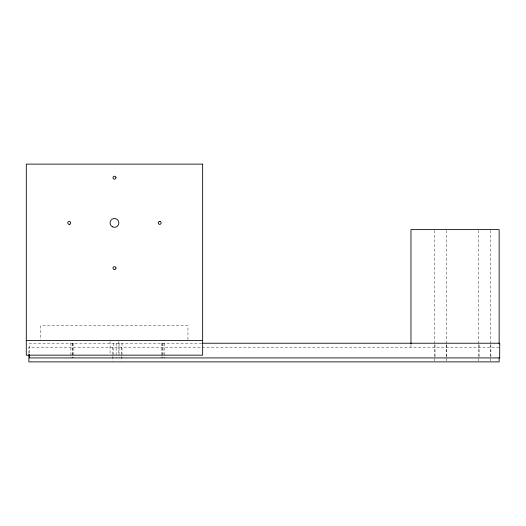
<?xml version="1.0" encoding="UTF-8"?>
<svg xmlns="http://www.w3.org/2000/svg" width="526" height="526" viewBox="0 0 526 526"><rect width="100%" height="100%" fill="white"/><g stroke="black" fill="none" stroke-linecap="round" stroke-linejoin="round"><path stroke-width="0.39" stroke-dasharray="2.63 1.97" d="M201.78 343.228L29.43 343.228L29.43 353.847M499.141 347.186L28.871 347.186L28.871 353.715M490.883 344.865L490.883 357.923M490.317 230.441L490.317 343.807M490.317 344.629L490.317 361.881M479.127 344.865L479.127 357.923M478.568 230.441L478.568 343.807M478.568 344.629L478.568 361.881M446.784 344.865L446.784 357.923M446.232 230.441L446.232 343.807M446.232 344.629L446.232 361.881M435.048 344.865L435.048 357.923M434.476 230.441L434.476 343.807M434.476 344.629L434.476 361.881M410.964 344.734L410.964 347.186M187.953 339.651L187.953 325.772L40.719 325.772L40.719 339.651M164.283 343.228L164.283 357.923M163.014 343.228L163.014 357.923M162.758 343.228L162.758 357.923M161.37 343.228L161.37 357.923M122.006 343.228L122.006 357.923M121.453 347.186L121.453 361.066M119.08 343.228L119.027 357.923M118.883 341.289L118.883 355.162M116.141 343.228L116.141 357.923M113.208 343.228L113.208 357.923M112.636 347.186L112.636 361.066M110.066 341.289L110.066 354.346M73.864 343.228L73.864 357.923M72.772 343.228L72.772 357.923M72.391 343.228L72.391 357.923M70.918 343.228L70.918 357.923"/><path stroke-width="0.79" d="M26.3 340.467L202.648 340.467M202.602 343.228L499.7 343.228L499.7 357.923L29.43 357.923L29.43 354.662M499.141 343.919L499.141 229.619L410.964 229.619L410.964 343.919M499.141 357.772L499.141 361.881L28.871 361.881L28.871 354.531M69.636 224.319L69.261 224.372A1.473 1.473 0 0 1 67.926 222.281A1.473 1.473 0 0 1 70.385 221.959A1.473 1.473 0 0 1 69.636 224.319M202.648 164.119L26.3 164.119L26.3 355.162L202.648 355.162L202.648 164.119M159.891 221.446L159.503 221.446A1.473 1.473 0 0 0 159.496 224.359L159.878 224.359A1.473 1.473 0 0 0 159.891 221.446M115.944 177.683L115.898 177.301A1.473 1.473 0 0 0 113.531 176.558A1.473 1.473 0 0 0 113.853 179.018A1.473 1.473 0 0 0 115.944 177.683M115.944 268.122L115.898 267.741A1.473 1.473 0 0 0 113.531 266.991A1.473 1.473 0 0 0 113.853 269.45A1.473 1.473 0 0 0 115.944 268.122M112.268 226.719A4.412 4.412 0 0 0 118.883 222.899A4.412 4.412 0 0 0 112.268 219.086A4.412 4.412 0 0 0 112.268 226.719"/></g></svg>
